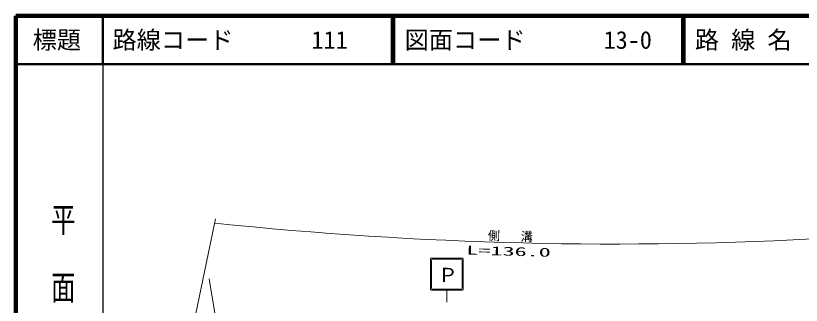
# Model space of a CAD drawing. Units: millimetres, scale not verified. Extents: x 34864 to 674864, y -75440 to 284560.
# Drawn here: x 34864 to 197246, y 224782 to 284560 of the extents above; entities that cross this region are included whole.
import ezdxf
from ezdxf.enums import TextEntityAlignment as Align

# ---------------------------------------------------------------- set-up
doc = ezdxf.new("R2010")
doc.units = ezdxf.units.MM
doc.header["$LTSCALE"] = 1000
for name, color, linetype, lineweight in [('M-TTL', 2, 'Continuous', 140), ('M-TTL-BAND', 7, 'Continuous', 25), ('M-TTL-LINE', 7, 'Continuous', 50), ('S-BGD', 1, 'Continuous', 13), ('S-BGD-HTXT', 6, 'Continuous', 13)]:
    doc.layers.add(name, color=color, linetype=linetype, lineweight=lineweight)
doc.layers.add('M-TTL-TXT', color=7, linetype='Continuous')
doc.styles.add('@ＭＳ ゴシック', font='')
doc.styles.add('ＭＳ ゴシック', font='')
doc.styles.get('@ＭＳ ゴシック').set_extended_font_data('@MS Gothic')
doc.styles.get('ＭＳ ゴシック').set_extended_font_data('MS Gothic')

msp = doc.modelspace()

# ---------------------------------------------------------------- linework, layer by layer
at = {"layer": 'M-TTL'}
for p, q in [((34864, 284560), (34864, -75440)), ((674864, 284560), (34864, 284560))]:
    msp.add_line(p, q, dxfattribs=at)
at = {"layer": 'M-TTL-BAND'}
msp.add_line((52864, 274560), (52864, -75440), dxfattribs=at)
at = {"layer": 'M-TTL-LINE'}
for p, q in [((52864, 284560), (52864, 274560)), ((112614, 284560), (112614, 274560)), ((113114, 284560), (113114, 274560)), ((172614, 284560), (172614, 274560)), ((173114, 284560), (173114, 274560)), ((34864, 274560), (674864, 274560))]:
    msp.add_line(p, q, dxfattribs=at)
at = {"layer": 'S-BGD'}
for p, q in [((120616, 228032), (120616, 234399)), ((120716, 234499), (127223, 234499)), ((120796, 234119), (120796, 228312)), ((120996, 234319), (126943, 234319)), ((127143, 234119), (127143, 228312)), ((127323, 234399), (127323, 228032)), ((74837, 230249), (77473, 214364)), ((127223, 227932), (120716, 227932)), ((126943, 228112), (120996, 228112)), ((123970, 227932), (123970, 225430))]:
    msp.add_line(p, q, dxfattribs=at)
for centre, radius, start, end in [((120716, 234399), 100, 90, 180), ((120996, 234119), 200, 90, 180), ((126943, 234119), 200, 0, 90), ((127223, 234399), 100, 0, 90), ((120716, 228032), 100, 180, 270), ((120996, 228312), 200, 180, 270), ((126943, 228312), 200, 270, 360), ((127223, 228032), 100, 270, 360)]:
    msp.add_arc(centre, radius, start, end, dxfattribs=at)
at = {"layer": 'S-BGD-HTXT'}
msp.add_line((76177, 242631), (60403, 167496), dxfattribs=at)
msp.add_arc((158671, 1029659), 792236, 264.00974, 273.24905, dxfattribs=at)

# ---------------------------------------------------------------- texts
at = {"layer": 'M-TTL-BAND', "style": '@ＭＳ ゴシック', "width": 1.4}
msp.add_text('平  面  図', height=3666, rotation=270, dxfattribs=at).set_placement((44641, 211035), align=Align.MIDDLE_RIGHT)
at = {"layer": 'M-TTL-TXT', "style": 'ＭＳ ゴシック'}
msp.add_text('標題', height=3666, dxfattribs=at).set_placement((43364, 279560), align=Align.MIDDLE_CENTER)
for s, p in [('路線コード', (54864, 279560)), ('111', (96006, 279560)), ('図面コード', (115244, 279560)), ('13-0', (156385, 279560)), ('路 線 名', (175244, 279560))]:
    msp.add_text(s, height=3666, dxfattribs=at).set_placement(p, align=Align.MIDDLE_LEFT)
at = {"layer": 'S-BGD', "style": 'ＭＳ ゴシック'}
msp.add_text('Ｐ', height=2933, dxfattribs=at).set_placement((122203, 228691), align=Align.BOTTOM_LEFT)
at = {"layer": 'S-BGD-HTXT', "style": 'ＭＳ ゴシック', "width": 2}
msp.add_text('L=136.0', height=1833, rotation=358.4, dxfattribs=at).set_placement((127978, 234711), align=Align.BOTTOM_LEFT)
at = {"layer": 'S-BGD-HTXT', "insert": (132419, 238042), "char_height": 1833, "attachment_point": 7, "rotation": 358.4, "style": 'ＭＳ ゴシック'}
msp.add_mtext('\\T1.36;側\u3000溝', dxfattribs=at)

doc.saveas('drawing.dxf')
